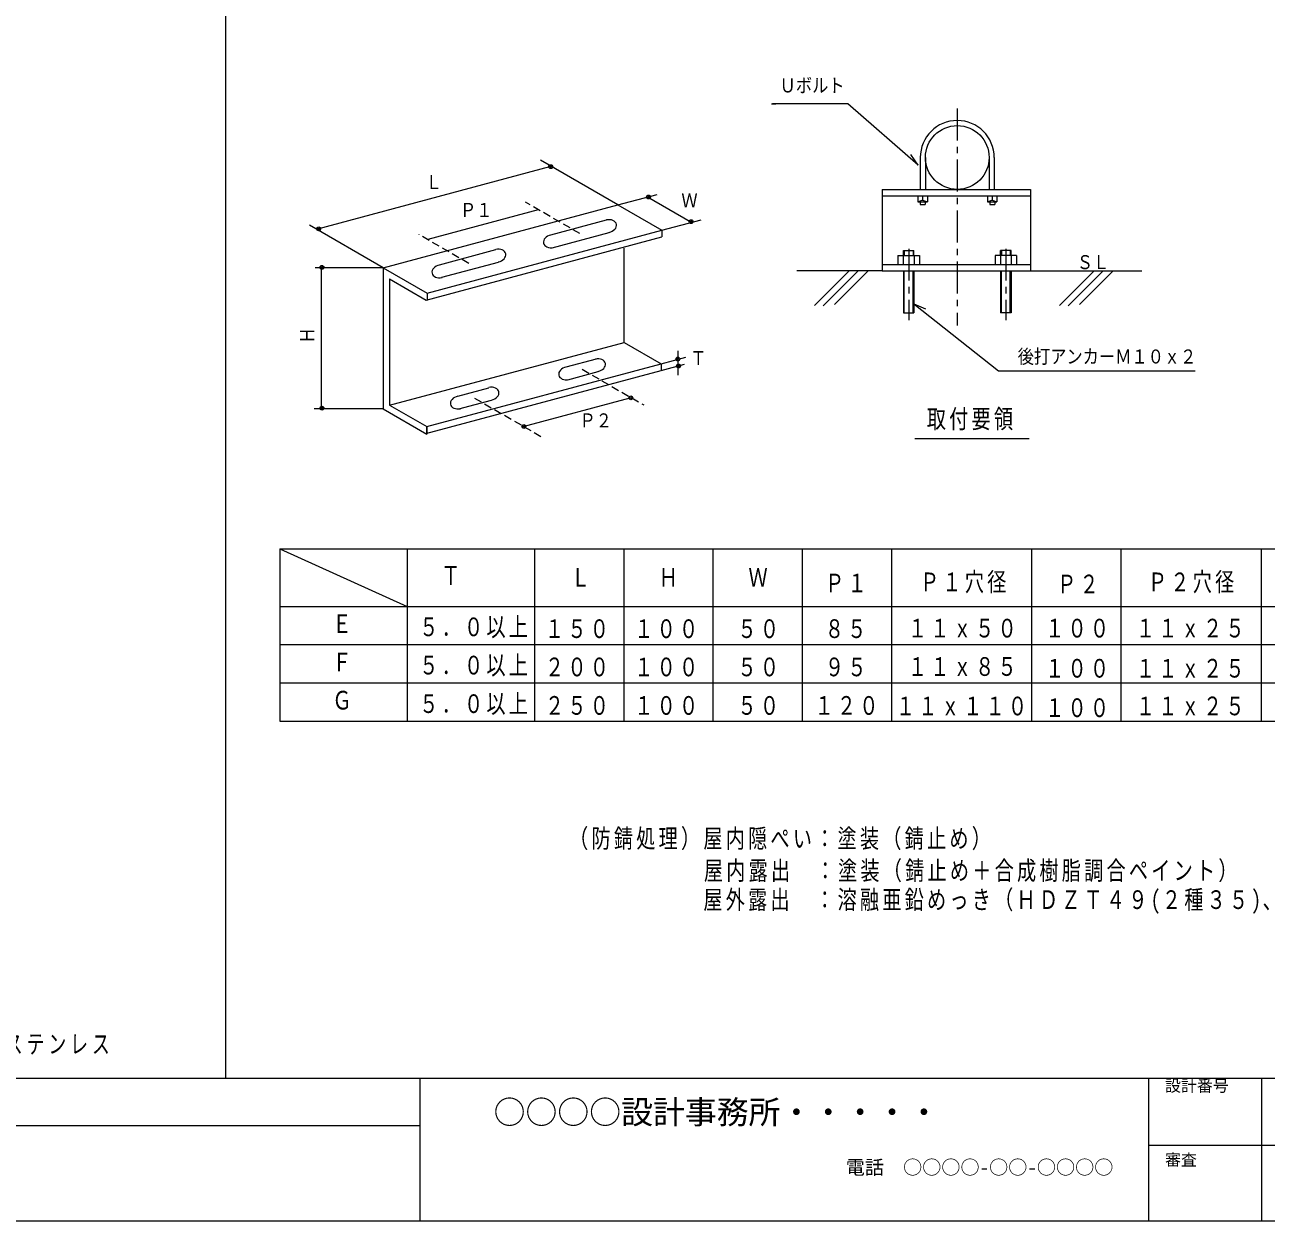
# Model space of a CAD drawing. Units: millimetres on the paper, enlarged 30 times, with parts at other scales. Extents: x -12081 to 11949, y -8439 to 8181.
# Drawn here: x -2197 to 3646, y -8439 to -2811 of the extents above; entities that cross this region are included whole.
import ezdxf
from ezdxf.enums import TextEntityAlignment as Align

# ---------------------------------------------------------------- set-up
doc = ezdxf.new("R2010")
doc.units = ezdxf.units.MM
doc.header["$LTSCALE"] = 30
doc.linetypes.add('CHAIN1', pattern=[8, 5, -1, 1, -1])
doc.linetypes.add('DASHED1', pattern=[1.8, 1.2, -0.6])
for name, color, linetype, lineweight in [('1-0', 7, 'Continuous', 9), ('2-0', 7, 'Continuous', 9), ('F-2', 5, 'Continuous', 9)]:
    doc.layers.add(name, color=color, linetype=linetype, lineweight=lineweight)
doc.styles.add('ＭＳ ゴシック', font='')
doc.styles.get('ＭＳ ゴシック').set_extended_font_data('MS Gothic')

msp = doc.modelspace()

# ---------------------------------------------------------------- linework, layer by layer
at = {"layer": '1-0'}
for p, q in [((1318.14, -3182.08), (1337.92, -3182.08)), ((1676.36, -3182.08), (1321.81, -3182.08)), ((2007.47, -3470.91), (1676.36, -3182.08)), ((2007.47, -3470.91), (1974, -3421.11)), ((-817.69, -3770.85), (274.75, -3478.13)), ((594.59, -3658.32), (230.91, -3448.35)), ((594.59, -3658.32), (779.58, -3608.75)), ((734.69, -3620.78), (935.54, -3736.74)), ((-298.38, -3819.76), (221.52, -3680.45)), ((801.1, -3777.55), (985.97, -3728.01)), ((-509.84, -3954.25), (-856.36, -3754.19)), ((-509.84, -3954.25), (-830.77, -3954.25)), ((-802.17, -3951.96), (-802.17, -4614.3)), ((1520.44, -4131.54), (1683.4, -3968.58)), ((1561.48, -4133.33), (1726.23, -3968.58)), ((1614.18, -4127.34), (1772.94, -3968.58)), ((2673.31, -4131.54), (2836.28, -3968.58)), ((2714.35, -4133.33), (2879.1, -3968.58)), ((2767.06, -4127.34), (2925.82, -3968.58)), ((1987.38, -4123.46), (2386.1, -4439.42)), ((1987.38, -4123.46), (2042.45, -4147.29)), ((798.94, -4405.51), (913.92, -4374.71)), ((876.12, -4345.22), (876.12, -4459.07)), ((798.94, -4436.57), (908.44, -4407.23)), ((2386.1, -4439.42), (3311.22, -4439.42)), ((148.23, -4700.55), (651.79, -4565.62)), ((-509.84, -4618.11), (-834.7, -4618.11)), ((1992.13, -4757.94), (2530.41, -4757.94)), ((-996.91, -5277.08), (-996.91, -6087.08)), ((-996.91, -5277.08), (-397.83, -5547.08)), ((-996.91, -5277.08), (4582.17, -5277.08)), ((-397.83, -5277.08), (-397.83, -6087.08)), ((202.17, -5277.08), (202.17, -6087.08)), ((622.17, -5277.08), (622.17, -6087.08)), ((1042.18, -5277.08), (1042.18, -6087.08)), ((1462.17, -5277.08), (1462.17, -6087.08)), ((1882.17, -5277.08), (1882.17, -6087.08)), ((2542.17, -5277.08), (2542.17, -6087.08)), ((2962.17, -5277.08), (2962.17, -6087.08)), ((3622.17, -5277.08), (3622.17, -6087.08)), ((-996.91, -5547.08), (4582.17, -5547.08)), ((-996.91, -5727.08), (4582.17, -5727.08)), ((-996.91, -5907.08), (4582.17, -5907.08)), ((-996.91, -6087.08), (4582.17, -6087.08))]:
    msp.add_line(p, q, dxfattribs=at)
at = {"layer": '1-0', "color": 4, "linetype": 'CHAIN1'}
for p, q in [((2192.11, -3205.27), (2192.11, -4225.03)), ((1963.51, -3864.3), (1963.51, -4200.75)), ((2420.72, -3864.3), (2420.72, -4200.75))]:
    msp.add_line(p, q, dxfattribs=at)
at = {"layer": '1-0', "color": 3}
for p, q in [((2018.12, -3435.25), (2018.12, -3583.85)), ((2042.11, -3435.25), (2042.11, -3583.85)), ((2342.12, -3435.25), (2342.12, -3583.85)), ((2366.12, -3435.25), (2366.12, -3583.85)), ((1838.59, -3586.22), (2536.54, -3586.22)), ((1838.59, -3586.22), (1838.59, -3968.58)), ((1838.59, -3616.22), (2536.54, -3616.22)), ((2028.83, -3615.38), (2028.83, -3635.32)), ((2051.26, -3615.38), (2051.26, -3643.42)), ((2356.29, -3615.38), (2356.29, -3635.32)), ((2378.72, -3615.38), (2378.72, -3643.42)), ((2536.54, -3586.22), (2536.54, -3968.58)), ((2006.4, -3643.42), (2027.58, -3636.57)), ((2028.83, -3635.32), (2051.26, -3643.42)), ((2041.3, -3642.76), (2041.3, -3655.66)), ((2333.86, -3643.42), (2355.05, -3636.57)), ((2356.29, -3635.32), (2378.72, -3643.42)), ((2368.76, -3642.76), (2368.76, -3655.66)), ((279.28, -3799.03), (540.59, -3729.01)), ((-303.33, -4073.48), (801.1, -3777.55)), ((285.16, -3859.57), (552.77, -3787.86)), ((801.1, -3777.55), (801.1, -3808.61)), ((-245.58, -3939.66), (19.81, -3868.55)), ((624.59, -4304.85), (624.59, -3862.08)), ((1912.64, -3896.86), (2014.38, -3896.86)), ((1912.64, -3896.86), (1912.64, -3938.58)), ((1938.08, -3896.86), (1938.08, -3938.58)), ((1987.86, -3896.86), (1987.86, -3873.09)), ((1988.94, -3896.86), (1988.94, -3938.58)), ((2014.38, -3896.86), (2014.38, -3938.58)), ((2471.59, -3896.86), (2369.85, -3896.86)), ((2369.85, -3896.86), (2369.85, -3938.58)), ((2395.28, -3896.86), (2395.28, -3938.58)), ((2396.37, -3896.86), (2396.37, -3873.09)), ((2446.15, -3896.86), (2446.15, -3938.58)), ((2471.59, -3896.86), (2471.59, -3938.58)), ((-509.84, -3954.25), (-509.84, -4618.11)), ((-233.39, -3998.52), (31.99, -3927.41)), ((1683.4, -3968.58), (1436.43, -3968.58)), ((1838.59, -3968.58), (1683.4, -3968.58)), ((1838.59, -3938.58), (2536.54, -3938.58)), ((1838.59, -3968.58), (1975.68, -3968.58)), ((1975.68, -3968.58), (2536.54, -3968.58)), ((1987.86, -3968.58), (1987.86, -4165.75)), ((2396.37, -3968.58), (2396.37, -4165.75)), ((2536.54, -3968.58), (3060.83, -3968.58)), ((351.4, -4420.68), (494.5, -4382.34)), ((-309.73, -4733.64), (798.94, -4436.57)), ((-305.49, -4701.45), (798.94, -4405.51)), ((798.94, -4405.51), (798.94, -4436.57)), ((358.88, -4480.8), (501, -4442.72)), ((-158.74, -4557.38), (-12.66, -4518.23)), ((-153.87, -4618.19), (-0.47, -4577.09)), ((-509.84, -4618.11), (-305.49, -4736.09)), ((-305.49, -4736.09), (-305.49, -4701.45)), ((-305.49, -4701.45), (-305.49, -4736.09))]:
    msp.add_line(p, q, dxfattribs=at)
at = {"layer": '1-0', "linetype": 'DASHED1'}
for p, q in [((416.02, -3793.45), (159.98, -3645.62)), ((-106.79, -3933.54), (-341.48, -3798.04)), ((426.2, -4431.7), (716.43, -4599.26)), ((-79.61, -4567.23), (234.03, -4748.31))]:
    msp.add_line(p, q, dxfattribs=at)
at = {"layer": '1-0', "color": 4}
for p, q in [((1942.37, -3873.09), (1942.37, -3896.86)), ((1984.65, -3873.09), (1984.65, -3896.86)), ((2399.57, -3873.09), (2399.57, -3896.86)), ((2441.86, -3873.09), (2441.86, -3896.86)), ((1942.37, -4165.75), (1942.37, -3968.58)), ((1984.65, -4165.75), (1984.65, -3968.58)), ((2399.57, -4165.75), (2399.57, -3968.58)), ((2441.86, -4165.75), (2441.86, -3968.58))]:
    msp.add_line(p, q, dxfattribs=at)
at = {"layer": '1-0', "color": 3}
for points in [[(2006.4, -3615.38), (2006.4, -3643.42), (2051.26, -3643.42)], [(2333.86, -3615.38), (2333.86, -3643.42), (2378.72, -3643.42)], [(-509.84, -3954.25), (594.59, -3658.32), (801.1, -3777.55)], [(2017.33, -3642.76), (2017.33, -3655.66), (2041.3, -3655.66)], [(2344.8, -3642.76), (2344.8, -3655.66), (2368.76, -3655.66)], [(-479.84, -4006.21), (-307.57, -4105.67), (801.1, -3808.61)], [(1939.16, -3896.86), (1939.16, -3873.09), (1987.86, -3873.09)], [(2445.06, -3896.86), (2445.06, -3873.09), (2396.37, -3873.09)], [(-509.84, -3954.25), (-303.33, -4073.48), (-303.33, -4108.12)], [(1939.16, -3968.58), (1939.16, -4165.75), (1987.86, -4165.75)], [(2445.06, -3968.58), (2445.06, -4165.75), (2396.37, -4165.75)], [(-479.84, -4006.21), (-479.84, -4600.79), (-305.49, -4701.45)], [(-479.84, -4600.79), (624.59, -4304.85), (798.94, -4405.51)]]:
    msp.add_lwpolyline(points, dxfattribs=at)
msp.add_circle((2192.11, -3435.25), 150, dxfattribs=at)
at = {"layer": '1-0', "color": 4}
for centre, radius in [((278.6, -3478.35), 9), ((278.6, -3478.35), 4.5), ((738.54, -3621), 9), ((738.54, -3621), 4.5), ((939.39, -3736.97), 9), ((939.39, -3736.97), 4.5), ((-813.84, -3771.07), 9), ((-813.84, -3771.07), 4.5), ((-798.32, -3952.18), 9), ((-798.32, -3952.18), 4.5), ((876.53, -4383.39), 9), ((876.53, -4383.39), 4.5), ((879.98, -4416.11), 9), ((879.98, -4416.11), 4.5), ((655.64, -4565.84), 9), ((-798.32, -4614.53), 9), ((-798.32, -4614.53), 4.5), ((655.64, -4565.84), 4.5), ((152.09, -4700.77), 9), ((152.09, -4700.77), 4.5)]:
    msp.add_circle(centre, radius, dxfattribs=at)
at = {"layer": '1-0', "color": 3}
msp.add_arc((2192.11, -3435.25), 174, 0, 180, dxfattribs=at)
for centre, major_axis in [((546.64, -3758.27), (41.22, 8.53)), ((285.58, -3829.23), (-41.22, -8.53)), ((25.62, -3896.94), (41.22, 8.53)), ((-239.06, -3970.68), (-41.22, -8.53)), ((494.72, -4412.61), (41.22, 8.53)), ((357.63, -4450.64), (-41.22, -8.53)), ((-6.78, -4546.86), (41.22, 8.53)), ((-152.39, -4587.76), (-41.22, -8.53))]:
    msp.add_ellipse(centre, major_axis=major_axis, ratio=0.7124, start_param=4.712389, end_param=7.8539816, dxfattribs=at)
at = {"layer": '2-0'}
msp.add_line((-1252.46, -2276.21), (-1252.46, -7707.41), dxfattribs=at)
at = {"layer": 'F-2', "color": 7}
for p, q in [((-1252.46, -7707.41), (-1252.46, -7766.93)), ((-12080.75, -7766.93), (5735.78, -7766.93)), ((-335.78, -8439.4), (-335.78, -7766.93)), ((3091.73, -7766.93), (3091.73, -8439.4)), ((3624.24, -7766.93), (3624.24, -8439.4)), ((-5638.25, -7988.93), (-335.75, -7988.93)), ((3091.73, -8081.93), (11679.23, -8081.93)), ((11679.23, -8439.4), (-12080.75, -8439.4)), ((11925.25, -8439.4), (-12080.75, -8439.4))]:
    msp.add_line(p, q, dxfattribs=at)

# ---------------------------------------------------------------- texts
at = {"layer": '1-0', "style": 'ＭＳ ゴシック'}
for s, height, width, p in [('Ｕボルト', 65.98, 0.85, (1355.86, -3148.84)), ('Ｌ', 65.98, 0.85, (-310.58, -3603.69)), ('Ｗ', 65.98, 0.85, (893.37, -3689.93)), ('Ｐ１', 65.98, 0.85, (-148.44, -3734.78)), ('ＳＬ', 65.98, 0.85, (2754.72, -3980.39)), ('Ｔ', 65.98, 0.85, (934.77, -4431.62)), ('後打アンカーＭ１０ｘ２', 65.98, 0.85, (2476.37, -4424.24)), ('Ｐ２', 65.98, 0.85, (413.86, -4724.85)), ('Ｔ', 87.98, 0.75, (-237.19, -5472.35)), ('Ｌ', 87.98, 0.75, (373.81, -5481.15)), ('Ｈ', 87.98, 0.75, (787.22, -5481.15)), ('Ｗ', 87.98, 0.75, (1209.43, -5481.15)), ('Ｅ', 87.98, 0.75, (-749.2, -5698.77)), ('Ｆ', 87.98, 0.75, (-749.2, -5878.76)), ('Ｇ', 87.98, 0.75, (-749.2, -6058.76))]:
    msp.add_text(s, height=height, dxfattribs=dict(at, width=width)).set_placement(p, align=Align.BOTTOM_LEFT)
at = {"layer": '1-0', "style": 'ＭＳ ゴシック', "width": 0.85}
msp.add_text('Ｈ', height=65.98, rotation=90, dxfattribs=at).set_placement((-815.05, -4310.35), align=Align.BOTTOM_LEFT)
at = {"layer": '1-0', "char_height": 87.98, "attachment_point": 7, "style": 'ＭＳ ゴシック'}
for s, insert in [('\\T1.17;\\W0.75;取付要領', (2048.79, -4718.78)), ('\\T1.17;\\W0.75;Ｐ１穴径', (2016.94, -5485.71)), ('\\T1.17;\\W0.75;Ｐ２穴径', (3089.86, -5485.71)), ('\\T1.17;\\W0.75;Ｐ１', (1570.06, -5481.15)), ('\\T1.17;\\W0.75;Ｐ２', (2662.31, -5485.71)), ('\\T1.17;\\W0.75;５．０以上', (-340.17, -5697.32)), ('\\T1.17;\\W0.75;１５０', (251.68, -5697.32)), ('\\T1.17;\\W0.75;１００', (671.76, -5697.32)), ('\\T1.17;\\W0.75;５０', (1157.74, -5697.32)), ('\\T1.17;\\W0.75;８５', (1568.94, -5697.32)), ('\\T1.17;\\W0.75;１１ｘ５０', (1960.48, -5694.8)), ('\\T1.17;\\W0.75;１００', (2605.84, -5694.83)), ('\\T1.17;\\W0.75;１１ｘ２５', (3033.39, -5694.83)), ('\\T1.17;\\W0.75;５．０以上', (-340.17, -5877.32)), ('\\T1.17;\\W0.75;１１ｘ８５', (1960.48, -5875.45)), ('\\T1.17;\\W0.75;２００', (251.68, -5877.32)), ('\\T1.17;\\W0.75;１００', (671.76, -5877.32)), ('\\T1.17;\\W0.75;５０', (1157.74, -5877.32)), ('\\T1.17;\\W0.75;９５', (1569.59, -5877.32)), ('\\T1.17;\\W0.75;１００', (2605.84, -5883.52)), ('\\T1.17;\\W0.75;１１ｘ２５', (3033.39, -5883.52)), ('\\T1.17;\\W0.75;５．０以上', (-340.17, -6058.53)), ('\\T1.17;\\W0.75;２５０', (251.68, -6058.53)), ('\\T1.17;\\W0.75;１００', (671.76, -6058.53)), ('\\T1.17;\\W0.75;５０', (1157.74, -6058.53)), ('\\T1.17;\\W0.75;１２０', (1520.17, -6058.53)), ('\\T1.17;\\W0.75;１１ｘ１１０', (1904.01, -6060.99)), ('\\T1.17;\\W0.75;１００', (2605.84, -6069.06)), ('\\T1.17;\\W0.75;１１ｘ２５', (3033.39, -6060.99)), ('\\T1.17;\\W0.75;（防錆処理）屋内隠ぺい：塗装（錆止め）', (365.03, -6694.15)), ('\\T1.17;\\W0.75;\u3000\u3000\u3000\u3000\u3000\u3000屋内露出\u3000：塗装（錆止め＋合成樹脂調合ペイント）', (367.35, -6845.25)), ('\\T1.17;\\W0.75;\u3000\u3000\u3000\u3000\u3000\u3000屋外露出\u3000：溶融亜鉛めっき（ＨＤＺＴ４９(２種３５)、ＨＤＺＴ７０(２種５０)）又はステンレス', (365.03, -6994.15)), ('\\T1.22;\\W0.7;\u3000\u3000\u3000\u3000\u3000\u3000屋外露出\u3000：溶融亜鉛めっき（HDZT49(2種35)、HDZT70(2種50)）又はステンレス', (-6080.01, -7673.28))]:
    msp.add_mtext(s, dxfattribs=dict(at, insert=insert))
at = {"layer": 'F-2', "color": 7, "style": 'ＭＳ ゴシック'}
for s, height, p in [('設計番号', 54.99, (3170.06, -7846.43)), ('○○○○設計事務所・・・・・', 110, (9.54, -8014.5)), ('審査', 54.99, (3170.06, -8194.43)), ('電話\u3000○○○○-○○-○○○○', 65.98, (1667.16, -8238.77))]:
    msp.add_text(s, height=height, dxfattribs=at).set_placement(p, align=Align.BOTTOM_LEFT)

doc.saveas('drawing.dxf')
